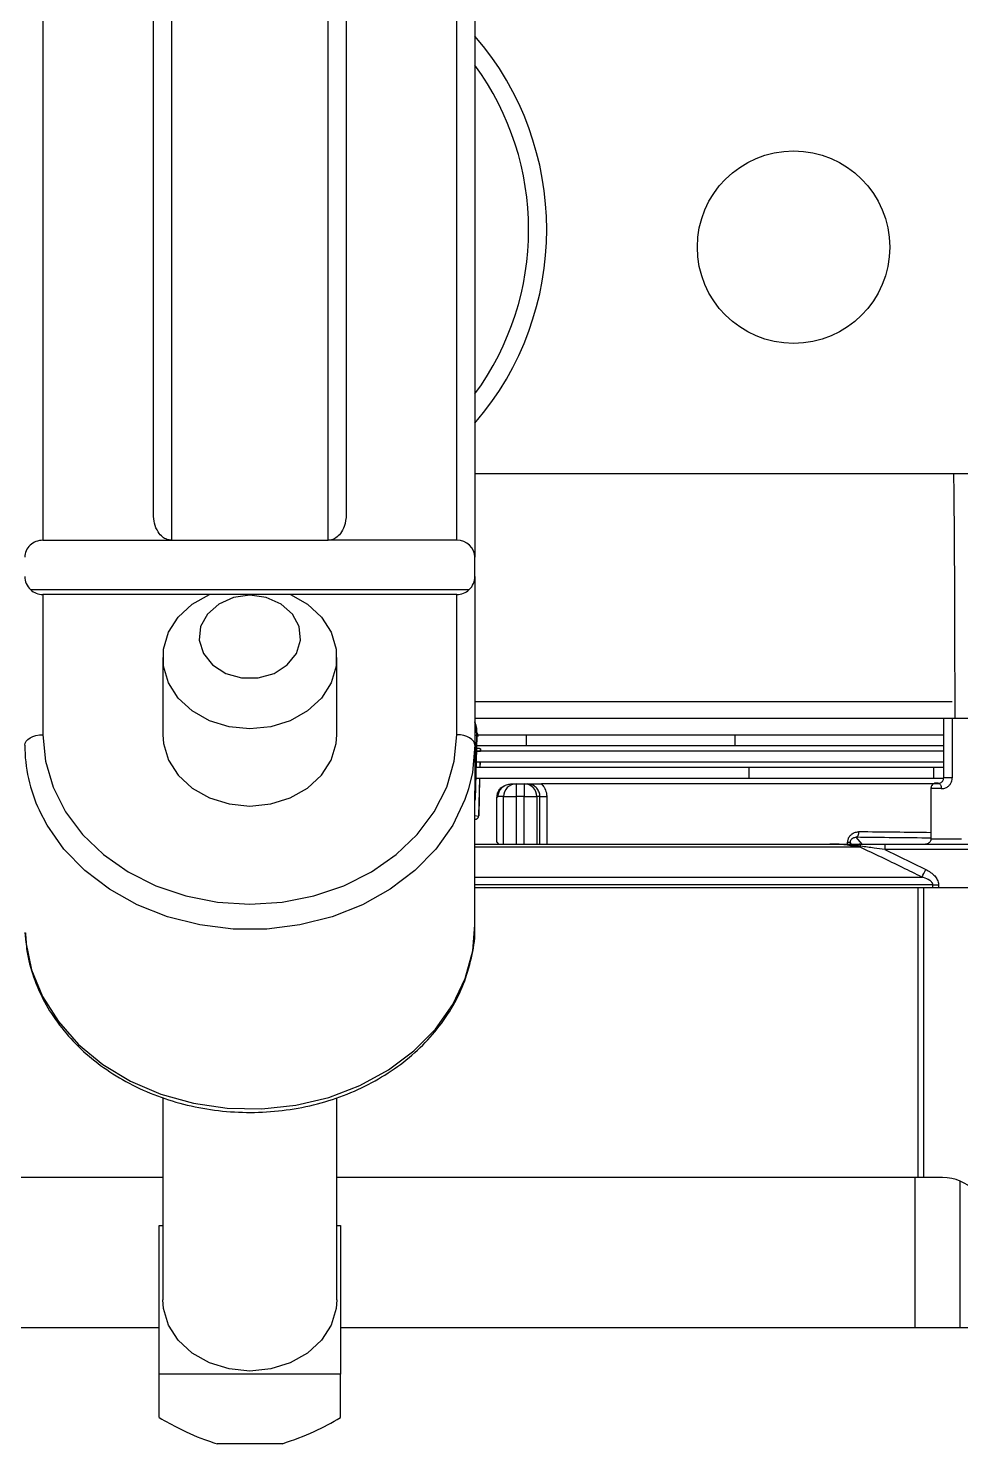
# Model space of a CAD drawing. Extents: x 7 to 135, y 3 to 97.
# Drawn here: x 56.585 to 59.157, y 81.378 to 85.283 of the extents above; entities that cross this region are included whole.
import ezdxf

# ---------------------------------------------------------------- set-up
doc = ezdxf.new("R2010")
doc.units = 0
doc.header["$MEASUREMENT"] = 0
doc.layers.add('OBJECT', color=7, linetype='CONTINUOUS')

msp = doc.modelspace()

# ---------------------------------------------------------------- linework, layer by layer
at = {"layer": 'OBJECT'}
for p, q in [((56.9304, 83.9421), (56.9304, 86.0472)), ((56.9804, 86.0472), (56.9804, 83.8705)), ((57.4124, 83.8705), (57.4124, 86.0472)), ((57.4624, 86.0472), (57.4624, 83.9421)), ((56.6254, 85.7068), (56.6254, 83.8705)), ((57.7674, 83.8705), (57.7674, 85.7068)), ((57.8174, 85.7068), (57.8174, 83.8236)), ((59.3964, 84.0543), (57.8174, 84.0543)), ((56.6254, 83.8705), (56.9804, 83.8705)), ((56.9804, 83.8705), (57.4124, 83.8705)), ((57.7674, 83.8705), (57.4124, 83.8705)), ((57.8174, 83.7708), (57.8174, 83.8236)), ((57.8174, 83.7708), (57.8174, 83.3054)), ((56.5911, 83.7344), (57.8016, 83.7344)), ((57.7674, 83.7208), (56.6254, 83.7208)), ((56.6254, 83.7208), (56.6254, 83.334)), ((57.7674, 83.334), (57.7674, 83.7208)), ((56.9564, 83.5468), (56.9564, 83.334)), ((57.4364, 83.334), (57.4364, 83.5468)), ((57.8174, 83.4259), (59.1341, 83.4259)), ((59.1419, 83.3793), (57.8174, 83.3793)), ((59.1105, 83.215), (59.1105, 83.3793)), ((59.1341, 83.3793), (59.1341, 83.215)), ((57.8225, 83.3403), (57.8174, 83.37)), ((57.8174, 83.3332), (57.8225, 83.3332)), ((57.8179, 83.1554), (57.8225, 83.3316)), ((57.8226, 83.3316), (57.818, 83.1554)), ((57.8225, 83.3347), (57.8225, 83.3399)), ((57.8225, 83.3399), (57.8227, 83.3399)), ((57.8227, 83.3347), (57.8225, 83.3347)), ((57.8225, 83.3316), (57.8226, 83.3316)), ((57.8226, 83.3324), (57.8227, 83.334)), ((57.8227, 83.3399), (57.8227, 83.3347)), ((57.8259, 83.3281), (57.8227, 83.3384)), ((57.9594, 83.3332), (57.8245, 83.3332)), ((57.9594, 83.3032), (57.9594, 83.3332)), ((58.5356, 83.3332), (57.9594, 83.3332)), ((58.5356, 83.3032), (58.5356, 83.3332)), ((59.1105, 83.3332), (58.5356, 83.3332)), ((57.8174, 83.3054), (57.8174, 83.1797)), ((57.9594, 83.3032), (57.8219, 83.3032)), ((57.8323, 83.295), (57.8323, 83.2898)), ((57.8324, 83.295), (57.8323, 83.295)), ((57.8324, 83.2898), (57.8324, 83.295)), ((58.5356, 83.3032), (57.9594, 83.3032)), ((59.1105, 83.3032), (58.5356, 83.3032)), ((59.1105, 83.2583), (57.8207, 83.2583)), ((57.8215, 83.2891), (57.8323, 83.2891)), ((59.1105, 83.2883), (57.8215, 83.2883)), ((57.8315, 83.2583), (57.8311, 83.2434)), ((57.8313, 83.2434), (57.8316, 83.2583)), ((57.8323, 83.2898), (57.8324, 83.2898)), ((57.8323, 83.2891), (57.8323, 83.2883)), ((58.574, 83.2434), (57.8174, 83.2434)), ((58.574, 83.2134), (58.574, 83.2434)), ((59.083, 83.2434), (58.574, 83.2434)), ((59.083, 83.2134), (59.083, 83.2434)), ((59.1105, 83.2434), (59.083, 83.2434)), ((59.1341, 83.215), (59.1105, 83.215)), ((58.574, 83.2134), (57.8174, 83.2134)), ((57.8174, 82.8098), (57.8174, 83.1797)), ((57.8303, 83.2134), (57.8277, 83.1105)), ((57.8277, 83.1105), (57.8305, 83.2134)), ((57.8987, 83.1932), (57.8953, 83.1912)), ((57.9164, 83.1983), (57.9314, 83.1983)), ((57.9314, 83.1983), (57.9532, 83.1983)), ((57.9532, 83.1983), (57.9619, 83.1983)), ((59.0969, 83.1983), (58.0011, 83.1983)), ((59.083, 83.2134), (58.574, 83.2134)), ((59.0754, 83.1857), (59.0754, 83.186)), ((59.0754, 83.1857), (59.0754, 83.0473)), ((59.1098, 83.2134), (59.083, 83.2134)), ((57.8179, 83.1551), (57.8174, 83.1551)), ((57.8174, 83.1522), (57.8179, 83.154)), ((57.818, 83.1554), (57.8179, 83.1554)), ((57.878, 83.0373), (57.878, 83.1612)), ((57.8964, 83.1633), (57.8814, 83.1633)), ((57.8964, 83.1633), (57.9313, 83.1633)), ((57.8964, 83.0323), (57.8964, 83.1633)), ((57.9531, 83.1633), (57.9313, 83.1633)), ((57.9313, 83.1633), (57.9313, 83.0323)), ((57.9531, 83.1633), (57.9882, 83.1633)), ((57.9531, 83.0323), (57.9531, 83.1633)), ((57.9967, 83.1633), (57.9882, 83.1633)), ((57.9882, 83.1633), (57.9882, 83.0323)), ((57.9967, 83.1633), (58.0154, 83.1633)), ((57.9967, 83.0323), (57.9967, 83.1633)), ((58.0154, 83.1633), (58.0154, 83.0323)), ((57.8174, 83.1112), (57.8275, 83.1091)), ((57.8177, 83.1008), (57.8176, 83.1008)), ((57.8277, 83.1105), (57.8277, 83.1105)), ((57.8174, 83.0323), (58.7967, 83.0323)), ((58.8804, 83.0235), (57.8174, 83.0235)), ((57.878, 83.0373), (57.8827, 83.0323)), ((58.8529, 83.0364), (58.8454, 83.0364)), ((58.8454, 83.0323), (58.8454, 83.0364)), ((58.8565, 83.0323), (58.8529, 83.0364)), ((58.8529, 83.0364), (58.8529, 83.0323)), ((58.8682, 83.0511), (58.8843, 83.0323)), ((58.8804, 83.0235), (58.8818, 83.0264)), ((58.9486, 83.0323), (59.9568, 83.0323)), ((59.0754, 83.0473), (59.1597, 83.0473)), ((58.9486, 83.0173), (59.0613, 82.9623)), ((59.9567, 83.0173), (58.9486, 83.0173)), ((57.8174, 82.9411), (59.0507, 82.9411)), ((59.081, 82.9199), (57.8174, 82.9199)), ((57.8174, 82.9123), (59.0392, 82.9123)), ((59.0392, 82.9123), (59.0392, 82.1123)), ((59.0392, 82.9123), (59.0552, 82.9123)), ((59.0552, 82.9123), (59.0552, 82.1123)), ((59.0552, 82.9123), (59.9607, 82.9123)), ((59.081, 82.9199), (59.0962, 82.9199)), ((59.081, 82.9123), (59.081, 82.9199)), ((59.0962, 82.9199), (59.0962, 82.9123)), ((56.9564, 82.3334), (56.9564, 81.7751)), ((57.4364, 81.7751), (57.4364, 82.3327)), ((56.9564, 82.1123), (55.3506, 82.1123)), ((59.0392, 82.1123), (57.4364, 82.1123)), ((59.0318, 81.6983), (59.0318, 82.1123)), ((59.0552, 82.1123), (59.0392, 82.1123)), ((59.1074, 82.1123), (59.0552, 82.1123)), ((59.1552, 82.1028), (59.1552, 81.6983)), ((56.9464, 81.9798), (56.9564, 81.9798)), ((56.9464, 81.5703), (56.9464, 81.9798)), ((57.4364, 81.9798), (57.4464, 81.9798)), ((57.4464, 81.9798), (57.4464, 81.5703)), ((55.3015, 81.6983), (56.9464, 81.6983)), ((57.4464, 81.6983), (59.0847, 81.6983)), ((59.0847, 81.6983), (59.1552, 81.6983)), ((59.1552, 81.6983), (59.1963, 81.6983)), ((57.4464, 81.5703), (56.9464, 81.5703)), ((56.9464, 81.4501), (56.9464, 81.5703)), ((57.4464, 81.4501), (57.4464, 81.5703)), ((57.2864, 81.3781), (57.1063, 81.3781))]:
    msp.add_line(p, q, dxfattribs=at)
at = {"layer": 'OBJECT', "flags": 128}
for points in [[(57.3081, 83.7208), (57.3555, 83.694), (57.3939, 83.6585), (57.4208, 83.6166), (57.4346, 83.5705), (57.4346, 83.5231), (57.4208, 83.4771), (57.3939, 83.4352), (57.3555, 83.3997), (57.3079, 83.3728), (57.2538, 83.356), (57.1964, 83.3502), (57.1389, 83.356), (57.0848, 83.3728), (57.0372, 83.3997), (56.9988, 83.4352), (56.972, 83.4771), (56.9581, 83.5231), (56.9581, 83.5705), (56.972, 83.6166), (56.9988, 83.6585), (57.0372, 83.694), (57.0846, 83.7208)], [(57.1964, 83.7189), (57.1509, 83.7127), (57.1104, 83.6947), (57.0792, 83.6669), (57.0606, 83.6323), (57.0568, 83.5947), (57.0681, 83.5581), (57.0934, 83.5265), (57.1297, 83.5033), (57.1733, 83.4911), (57.2194, 83.4911), (57.263, 83.5033), (57.2994, 83.5265), (57.3246, 83.5581), (57.3359, 83.5947), (57.3321, 83.6323), (57.3136, 83.6669), (57.2823, 83.6947), (57.2418, 83.7127), (57.1964, 83.7189)], [(56.5754, 83.3054), (56.5763, 83.311), (56.5792, 83.3163), (56.5838, 83.3213), (56.59, 83.3256), (56.5976, 83.3292), (56.6062, 83.3319), (56.6156, 83.3335), (56.6254, 83.334)], [(56.6254, 83.334), (56.6324, 83.2609), (56.6533, 83.1895), (56.6876, 83.1217), (56.7344, 83.0591), (56.7926, 83.0033), (56.8607, 82.9556), (56.9371, 82.9173), (57.0199, 82.8892), (57.107, 82.8721), (57.1964, 82.8663), (57.2857, 82.8721), (57.3728, 82.8892), (57.4556, 82.9173), (57.532, 82.9556), (57.6001, 83.0033), (57.6583, 83.0591), (57.7051, 83.1217), (57.7394, 83.1895), (57.7603, 83.2609), (57.7674, 83.334)], [(56.9564, 83.334), (56.9581, 83.3103), (56.972, 83.2643), (56.9988, 83.2224), (57.0372, 83.1869), (57.0848, 83.16), (57.1389, 83.1432), (57.1964, 83.1374)], [(57.1964, 83.1374), (57.2538, 83.1432), (57.3079, 83.16), (57.3555, 83.1869), (57.3939, 83.2224), (57.4208, 83.2643), (57.4346, 83.3103), (57.4364, 83.334)], [(57.8174, 83.3054), (57.8164, 83.311), (57.8135, 83.3163), (57.8089, 83.3213), (57.8027, 83.3256), (57.7951, 83.3292), (57.7865, 83.3319), (57.7771, 83.3335), (57.7674, 83.334)], [(57.8174, 83.3054), (57.8104, 83.2295), (57.7996, 83.1847)], [(57.7996, 83.1847), (57.7898, 83.1554), (57.7559, 83.0846), (57.7094, 83.0188), (57.6516, 82.9594), (57.5835, 82.9076), (57.5069, 82.8648), (57.4232, 82.8318), (57.3345, 82.8094), (57.2428, 82.7981), (57.1499, 82.7981), (57.0582, 82.8094), (56.9695, 82.8318), (56.8859, 82.8648), (56.8092, 82.9076), (56.7411, 82.9594), (56.6833, 83.0188), (56.6369, 83.0846), (56.6156, 83.1251)], [(59.0955, 83.2004), (59.0971, 83.2001), (59.0987, 83.1993), (59.1002, 83.1979), (59.1015, 83.1961), (59.1026, 83.1938), (59.1033, 83.1912), (59.1038, 83.1883), (59.1039, 83.1854)], [(57.8814, 83.1633), (57.8796, 83.1621), (57.878, 83.1612)], [(58.8758, 83.0661), (58.8757, 83.0632), (58.8752, 83.0604), (58.8745, 83.0579), (58.8735, 83.0556), (58.8724, 83.0537), (58.8711, 83.0523), (58.8696, 83.0515), (58.8682, 83.0511)], [(58.8818, 83.0264), (58.8814, 83.0277), (58.8809, 83.0289), (58.8804, 83.0299), (58.8799, 83.0307), (58.8794, 83.0314), (58.8788, 83.0319), (58.8782, 83.0322), (58.8776, 83.0323)], [(56.5759, 82.7883), (56.5781, 82.7617), (56.5943, 82.6851), (56.6245, 82.6115), (56.668, 82.5425), (56.7239, 82.4797), (56.7908, 82.4246), (56.8671, 82.3785), (56.9511, 82.3425), (57.0408, 82.3173), (57.1342, 82.3037), (57.229, 82.3018), (57.323, 82.3118), (57.4141, 82.3334), (57.5001, 82.3661), (57.5791, 82.4092), (57.6491, 82.4616), (57.7085, 82.5221), (57.756, 82.5894), (57.7905, 82.6617), (57.8111, 82.7376), (57.8174, 82.8098)], [(57.1964, 81.5785), (57.1389, 81.5842), (57.0848, 81.601), (57.0372, 81.6279), (56.9988, 81.6634), (56.972, 81.7053), (56.9581, 81.7514), (56.9564, 81.7751)], [(57.4364, 81.7751), (57.4346, 81.7514), (57.4208, 81.7053), (57.3939, 81.6634), (57.3555, 81.6279), (57.3079, 81.601), (57.2538, 81.5842), (57.1964, 81.5785)]]:
    msp.add_lwpolyline(points, dxfattribs=at)
at = {"layer": 'OBJECT'}
msp.add_circle((58.6964, 84.6793), 0.2655, dxfattribs=at)
for centre, radius, start, end in [((57.1964, 84.7278), 0.819, 319.3094, 40.6906), ((57.1964, 84.7278), 0.769, 323.8565, 36.1435), ((56.6254, 83.7708), 0.05, 180, 226.8214), ((57.7674, 83.7708), 0.05, 313.1786, 0), ((56.6254, 83.7708), 0.05, 226.8214, 270), ((57.7674, 83.7708), 0.05, 270, 313.1786), ((57.0054, 83.3069), 0.4301, 180.2014, 204.9991), ((57.9314, 83.1633), 0.035, 90.0151, 180.0151), ((61.4492, 83.172), 3.5179, 179.5725, 180.1425), ((61.471, 83.172), 3.5179, 179.5725, 180.1425), ((57.9532, 83.1633), 0.035, 359.9943, 89.9943), ((60.4563, 83.021), 1.5077, 179.5725, 180.1425), ((50.9245, 87.0247), 9.0946, 333.31907, 333.46854), ((59.1074, 81.9873), 0.125, 359.9999, 89.9999)]:
    msp.add_arc(centre, radius, start, end, dxfattribs=at)
for centre, major_axis, ratio, start_param, end_param in [((56.6254, 83.8236), (0.05, 0), 0.938361, 1.570796, 3.141593), ((57.7674, 83.8236), (0.05, 0), 0.938361, 0, 1.570796), ((58.3209, 81.2707), (2.3651, 0), 0.895193, 1.783132, 1.785361), ((57.7013, 83.3399), (0.1212, 0), 0.989893, 0, 0.00334), ((57.7013, 83.3347), (0.1212, 0), 0.989893, 6.270094, 6.283185), ((57.7013, 83.3347), (0.1212, -0.0032), 0.989879, 0.000332, 0.013421), ((57.7032, 83.3347), (0.0033, 0.12), 0.995313, 4.713381, 4.719898), ((57.7032, 83.3399), (0, 0.12), 0.99532, 4.712389, 4.716593), ((57.7032, 83.3347), (0, 0.12), 0.99532, 4.705878, 4.712389), ((57.736, 81.2258), (2.1226, 0), 0.976119, 1.525405, 1.530401), ((57.7117, 83.295), (0.1206, 0), 0.995343, 0, 0.004204), ((57.7137, 83.295), (0, 0.12), 0.989788, 4.712389, 4.715729), ((57.7117, 83.2898), (0.1206, 0), 0.995343, 6.276674, 6.283185), ((57.7137, 83.2898), (0, 0.12), 0.989788, 4.699298, 4.712389), ((57.2025, 83.1373), (3.36, -0.0001), 0.017377, 0.969258, 0.979534), ((57.2025, 83.1523), (3.345, -0.0001), 0.017455, 0.969258, 0.971073), ((57.8079, 83.1557), (0, 0.01), 0.999923, 4.378737, 4.660029), ((57.8078, 83.1557), (0.0101, -0.0003), 0.989879, 6.257338, 6.283518), ((57.808, 83.1557), (0.00027, 0.01), 0.995313, 4.572779, 4.713381), ((57.8177, 83.1108), (0.01, 0), 0.999924, 4.712389, 6.230825), ((57.8176, 83.1108), (0.01, -0.0003), 0.995336, 6.143712, 6.284314), ((57.8178, 83.1108), (0.00027, 0.01), 0.989774, 4.686268, 4.712448), ((57.2024, 83.0173), (3.265, 0.0001), 0.017375, 0.95983, 1.032647), ((57.2024, 83.0023), (3.25, 0.0001), 0.017455, 0.956594, 1.032647)]:
    msp.add_ellipse(centre, major_axis=major_axis, ratio=ratio, start_param=start_param, end_param=end_param, dxfattribs=at)
for points, knots in [([(59.1419, 83.3793), (59.1418, 83.4838), (59.1415, 83.6928), (59.1402, 83.9178), (59.1389, 84.0383), (59.1387, 84.0543)], [0, 0, 0, 0, 0.46446, 0.928893, 1, 1, 1, 1]), ([(56.9804, 83.8705), (56.9759, 83.871), (56.967, 83.872), (56.9539, 83.8801), (56.9412, 83.8949), (56.9321, 83.9168), (56.9309, 83.9338), (56.9304, 83.9421)], [0, 0, 0, 0, 0.138343, 0.27604, 0.470202, 0.74205, 1, 1, 1, 1]), ([(57.4624, 83.9421), (57.4614, 83.9308), (57.4597, 83.912), (57.448, 83.89), (57.4354, 83.8775), (57.4232, 83.8714), (57.4156, 83.8707), (57.4124, 83.8705)], [0, 0, 0, 0, 0.35028, 0.585229, 0.760499, 0.899707, 1, 1, 1, 1]), ([(59.1836, 83.3793), (59.1797, 83.3793), (59.1691, 83.3793), (59.1545, 83.3793), (59.1454, 83.3793), (59.1419, 83.3793)], [0, 0, 0, 0, 0.2638841, 0.7230958, 1, 1, 1, 1]), ([(57.8227, 83.3404), (57.8226, 83.3457), (57.8225, 83.3557), (57.819, 83.365), (57.8174, 83.3695)], [0, 0, 0, 0, 0.520816, 1, 1, 1, 1]), ([(57.8262, 83.3312), (57.8261, 83.3325), (57.8257, 83.3359), (57.8238, 83.3387), (57.8226, 83.3405)], [0, 0, 0, 0, 0.38934, 1, 1, 1, 1]), ([(59.0955, 83.2004), (59.0957, 83.2004), (59.0977, 83.2004), (59.1012, 83.2011), (59.1052, 83.2034), (59.1081, 83.2066), (59.1096, 83.2096), (59.1103, 83.2124), (59.1104, 83.2139), (59.1105, 83.215)], [0, 0, 0, 0, 0.044236, 0.318844, 0.540526, 0.715039, 0.863168, 0.891031, 1, 1, 1, 1]), ([(59.1039, 83.1854), (59.1045, 83.1854), (59.1086, 83.1854), (59.1156, 83.187), (59.1238, 83.1919), (59.1295, 83.1985), (59.1334, 83.2063), (59.1339, 83.2121), (59.1341, 83.215)], [0, 0, 0, 0, 0.039086, 0.283926, 0.491047, 0.667628, 0.83368, 1, 1, 1, 1]), ([(57.878, 83.1612), (57.8783, 83.1651), (57.8791, 83.1728), (57.885, 83.1829), (57.8908, 83.1893), (57.8949, 83.191), (57.8954, 83.1912)], [0, 0, 0, 0, 0.316553, 0.632941, 0.953837, 1, 1, 1, 1]), ([(57.8814, 83.1633), (57.8814, 83.1638), (57.8815, 83.1664), (57.8824, 83.1729), (57.8862, 83.1822), (57.8941, 83.1911), (57.9046, 83.1971), (57.9125, 83.1979), (57.9164, 83.1983)], [0, 0, 0, 0, 0.030944, 0.141383, 0.356047, 0.570701, 0.78535, 1, 1, 1, 1]), ([(57.9297, 83.1983), (57.9335, 83.1983), (57.9412, 83.1983), (57.9513, 83.1984), (57.9579, 83.1985), (57.9666, 83.1985), (57.9777, 83.1984), (57.9901, 83.1983), (57.999, 83.1983), (58.0011, 83.1983)], [0, 0, 0, 0, 0.151958, 0.316929, 0.481778, 0.520359, 0.654189, 0.917204, 1, 1, 1, 1]), ([(57.9967, 83.1633), (57.9965, 83.1656), (57.9962, 83.172), (57.9921, 83.1819), (57.9842, 83.191), (57.9736, 83.1971), (57.9658, 83.1979), (57.9619, 83.1983)], [0, 0, 0, 0, 0.1275221, 0.3397952, 0.5589717, 0.7825115, 1, 1, 1, 1]), ([(58.0011, 83.1983), (58.0036, 83.1953), (58.0097, 83.1881), (58.0146, 83.1757), (58.0152, 83.1667), (58.0154, 83.1633)], [0, 0, 0, 0, 0.300135, 0.736872, 1, 1, 1, 1]), ([(59.0904, 83.2005), (59.0904, 83.2005), (59.0876, 83.2005), (59.0833, 83.1996), (59.0786, 83.1955), (59.0764, 83.1918), (59.0755, 83.1887), (59.0754, 83.1868), (59.0754, 83.186)], [0, 0, 0, 0, 0.004446, 0.470701, 0.719831, 0.850337, 0.933025, 1, 1, 1, 1]), ([(59.0956, 83.2004), (59.0933, 83.2004), (59.0897, 83.2005), (59.0861, 83.2005), (59.0848, 83.2005)], [0, 0, 0, 0, 0.661972, 1, 1, 1, 1]), ([(57.8176, 83.1008), (57.8184, 83.1008), (57.8198, 83.1008), (57.8228, 83.102), (57.8254, 83.1041), (57.827, 83.1067), (57.8274, 83.1084), (57.8275, 83.1091)], [0, 0, 0, 0, 0.281503, 0.477149, 0.672463, 0.878462, 1, 1, 1, 1]), ([(58.8454, 83.0364), (58.8457, 83.0394), (58.8462, 83.0454), (58.8504, 83.0535), (58.8566, 83.0601), (58.865, 83.0649), (58.8719, 83.0661), (58.8756, 83.0661), (58.8758, 83.0661)], [0, 0, 0, 0, 0.175516, 0.350866, 0.535106, 0.744169, 0.983793, 1, 1, 1, 1]), ([(58.8804, 83.0235), (58.8562, 83.0275), (58.8285, 83.0322), (58.8004, 83.0323), (58.7967, 83.0323)], [0, 0, 0, 0, 0.8706242, 1, 1, 1, 1]), ([(58.8818, 83.0264), (58.8643, 83.0285), (58.8374, 83.0317), (58.8098, 83.0322), (58.7992, 83.0323), (58.7978, 83.0323), (58.7969, 83.0323), (58.7967, 83.0323)], [0, 0, 0, 0, 0.617727, 0.949767, 0.971337, 0.992517, 1, 1, 1, 1]), ([(58.7967, 83.0323), (58.7969, 83.0323), (58.8072, 83.0323), (58.834, 83.0323), (58.8609, 83.0323), (58.8776, 83.0323)], [0, 0, 0, 0, 0.007324, 0.381652, 1, 1, 1, 1]), ([(58.8529, 83.0364), (58.853, 83.0377), (58.8531, 83.0392), (58.8539, 83.0421), (58.8555, 83.0451), (58.8586, 83.0483), (58.863, 83.0507), (58.8663, 83.051), (58.8682, 83.0511)], [0, 0, 0, 0, 0.121303, 0.148974, 0.307841, 0.490511, 0.713841, 1, 1, 1, 1]), ([(58.8776, 83.0323), (58.8972, 83.0323), (58.9207, 83.0323), (58.9448, 83.0323), (58.9486, 83.0323)], [0, 0, 0, 0, 0.838538, 1, 1, 1, 1]), ([(59.0507, 82.9411), (59.0328, 82.95), (58.9764, 82.9782), (58.9193, 83.0051), (58.8804, 83.0235)], [0, 0, 0, 0, 0.317173, 1, 1, 1, 1]), ([(58.9486, 83.0173), (58.9387, 83.0187), (58.9162, 83.0218), (58.8941, 83.0248), (58.8818, 83.0264)], [0, 0, 0, 0, 0.441608, 1, 1, 1, 1]), ([(59.0754, 83.0473), (59.0754, 83.0471), (59.0754, 83.046), (59.0751, 83.0438), (59.074, 83.0407), (59.0723, 83.0379), (59.0678, 83.0335), (59.0636, 83.0323), (59.0603, 83.0323), (59.0603, 83.0323)], [0, 0, 0, 0, 0.011632, 0.09197, 0.171542, 0.312662, 0.453019, 0.995547, 1, 1, 1, 1]), ([(59.081, 82.9199), (59.081, 82.9201), (59.081, 82.9215), (59.0802, 82.924), (59.0774, 82.9282), (59.0692, 82.9346), (59.0594, 82.9385), (59.052, 82.9407), (59.0507, 82.9411)], [0, 0, 0, 0, 0.020208, 0.105604, 0.194101, 0.401235, 0.894753, 1, 1, 1, 1]), ([(59.0613, 82.9623), (59.0702, 82.9571), (59.0828, 82.9497), (59.0936, 82.9341), (59.0962, 82.9252), (59.0962, 82.9204), (59.0962, 82.9199)], [0, 0, 0, 0, 0.529016, 0.749571, 0.972102, 1, 1, 1, 1]), ([(56.5773, 82.7875), (56.5782, 82.7708), (56.5803, 82.7297), (56.598, 82.6656), (56.6279, 82.5967), (56.6696, 82.5321), (56.7217, 82.473), (56.7834, 82.4206), (56.8534, 82.3759), (56.9303, 82.3399), (57.0127, 82.3133), (57.0988, 82.2967), (57.1869, 82.2904), (57.2752, 82.2945), (57.362, 82.309), (57.4456, 82.3335), (57.5242, 82.3678), (57.5962, 82.4111), (57.6602, 82.4626), (57.7147, 82.5212), (57.7586, 82.5857), (57.7914, 82.6548), (57.8107, 82.7269), (57.8189, 82.7792), (57.8169, 82.8068), (57.8167, 82.8099)], [0, 0, 0, 0, 0.0307187, 0.0759109, 0.1211529, 0.1665304, 0.2120878, 0.2578267, 0.3037191, 0.3497254, 0.3958088, 0.4419419, 0.4881084, 0.5343006, 0.5805155, 0.6267501, 0.6729966, 0.7192371, 0.7654403, 0.8115603, 0.8575415, 0.9033323, 0.9489062, 0.9942802, 1, 1, 1, 1]), ([(56.9464, 81.4501), (56.9647, 81.4398), (57.0067, 81.4163), (57.0605, 81.3918), (57.0981, 81.3806), (57.1063, 81.3781)], [0, 0, 0, 0, 0.376951, 0.863751, 1, 1, 1, 1]), ([(57.2864, 81.3781), (57.3164, 81.3886), (57.3747, 81.409), (57.423, 81.4367), (57.4464, 81.4501)], [0, 0, 0, 0, 0.515407, 1, 1, 1, 1])]:
    msp.add_open_spline(points, degree=3, knots=knots, dxfattribs=at)

doc.saveas('drawing.dxf')
